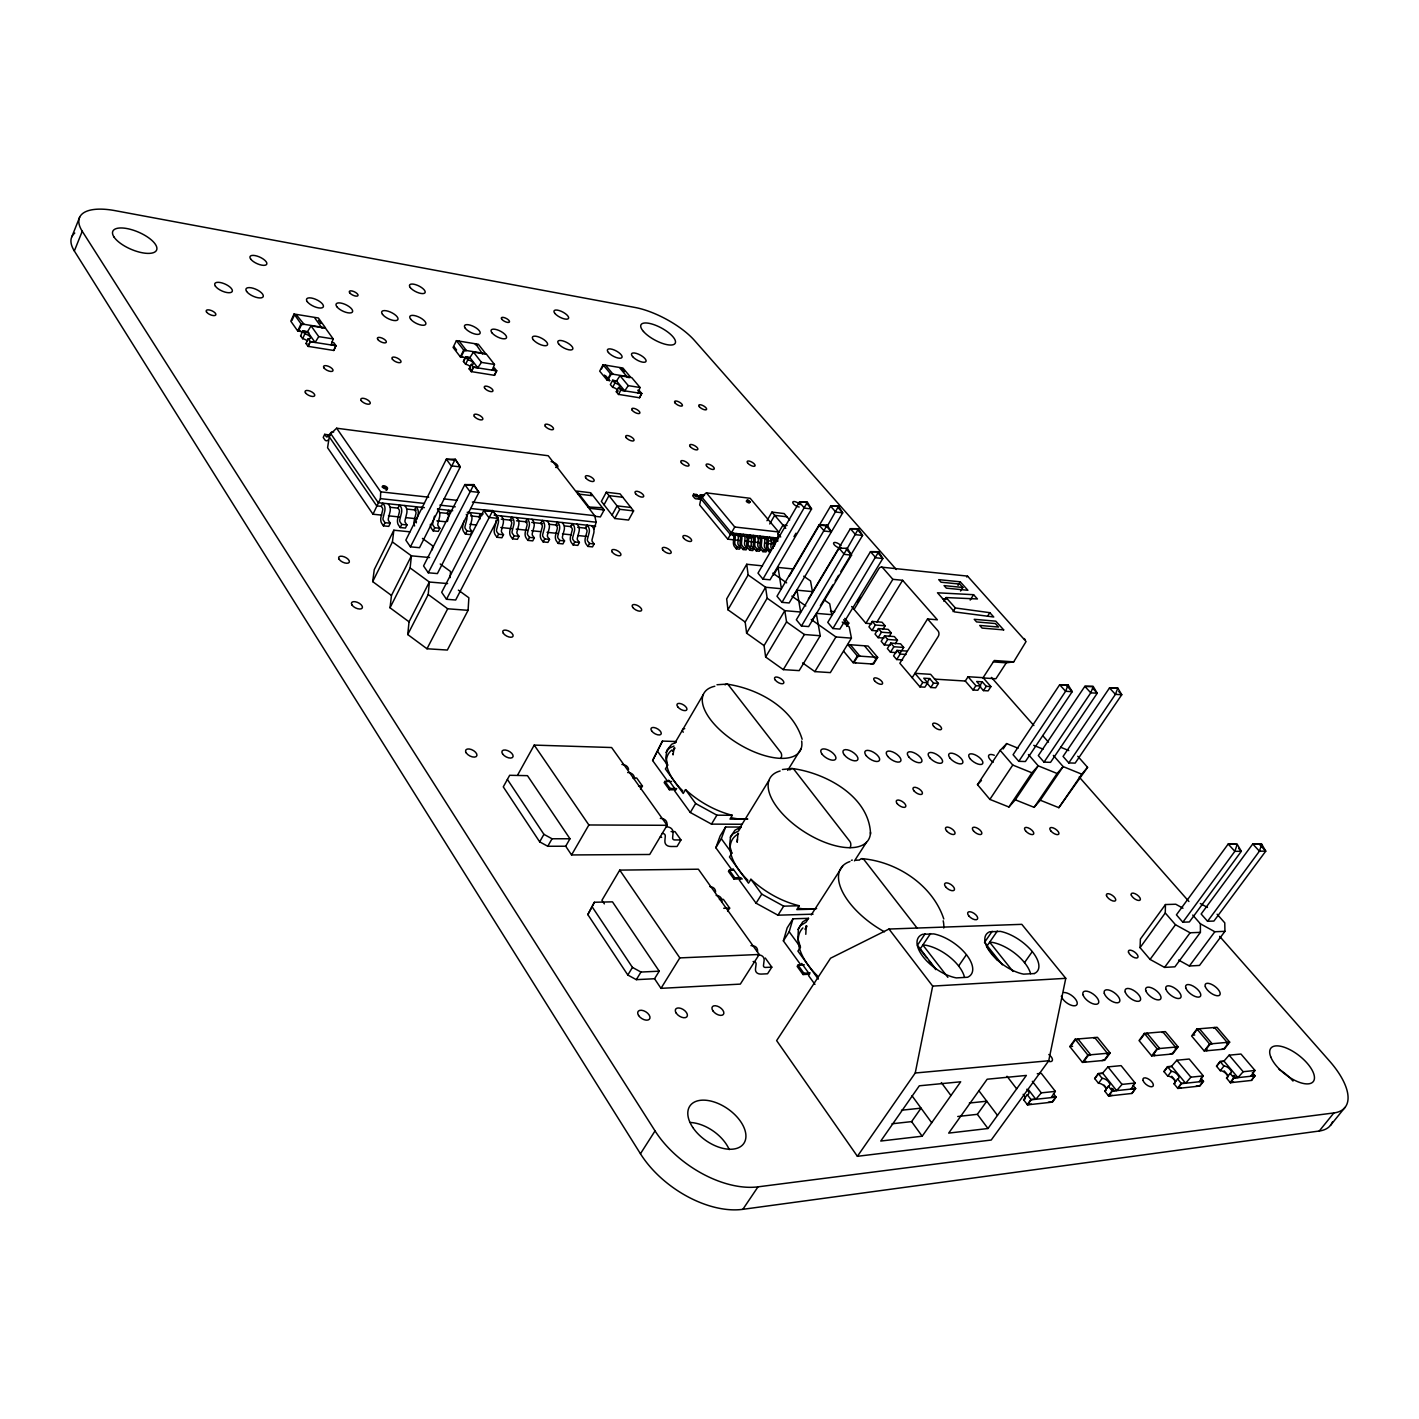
<?xml version="1.0" encoding="UTF-8"?>
<svg xmlns="http://www.w3.org/2000/svg" width="1419" height="1419" viewBox="0 0 1419 1419"><rect width="100%" height="100%" fill="white"/><g stroke="black" fill="none" stroke-linecap="round" stroke-linejoin="round"><path stroke-width="1.5" d="M805.797 934.305L806.223 925.631M870.539 834.106C869.439 796.538 825.929 773.053 792.707 768.584M634.453 779.137L634.47 778.322A15.662 9.099 -35.5 0 0 629.593 772.787M1192.74 915.078L1200.385 923.787L1200.403 932.354L1174.914 966.818L1164.556 967.403L1150.064 959.421L1140.06 947.644L1165.265 912.985L1165.46 904.542L1175.783 904.24L1182.985 908.213M372.984 514.228L380.434 498.637L380.7 491.843L336.64 428.219L330.769 433.7L329.279 436.839L327.576 447.73L372.984 514.228L381.8 515.132M1140.06 947.644L1140.397 939.041L1165.46 904.542M721.828 901.633L721.863 900.817A16.389 8.727 -35.8 0 0 716.134 895.424M447.606 583.564L429.354 582.021L409.044 621.824L407.732 634.541L426.995 648.767L447.34 650.044L468.075 610.33L468.873 597.771L458.372 590.127M757.533 951.706L757.586 950.89A16.691 8.549 -36 0 0 751.928 945.657L750.97 945.639M450.107 577.639L450.586 571.538L440.227 563.999M770.801 539.078L777.151 539.77L778.659 531.965L750.172 498.3L706.431 492.872L701.358 496.544L699.656 504.969L727.805 539.185L740.966 540.621M407.732 634.541L428.219 594.508L429.354 582.021L410.126 567.955L411.421 555.84L392.424 541.969L393.843 530.209L409.914 531.823M432.316 549.809L432.689 545.854L422.454 538.422M738.022 833.095L737.188 842.23L737.419 839.143M774.437 546.12L774.845 542.005A4.629 3.157 -83.7 0 0 773.994 538.67L773.107 537.588L772.858 540.054A2.572 1.738 -83.7 0 1 773.426 542.253L773.036 546.013A5.978 4.08 -83.8 0 0 773.124 548.426M806.223 926.305L805.176 929.445L807.074 926.164M409.044 621.824L390.03 607.793L391.467 595.448L411.421 555.84L429.585 557.525M391.467 595.448L372.683 581.613L374.261 569.622L393.843 530.209M594.064 529.074L596.175 522.21L594.685 515.682L548.231 455.747L336.64 428.219M674.114 747.778L673.049 754.89L673.085 753.684M857.395 1156.308L915.237 1073.012L932.673 986.099L888.986 929.037L830.576 958.197L776.636 1040.606L857.395 1156.308L991.207 1140.042L1048.73 1060.756L1065.775 978.33L1021.804 924.337L888.986 929.037M416.406 521.305L416.335 521.607A2.075 1.188 -84.3 0 0 416.335 522.848M434.516 516.09L432.724 523.292A2.058 1.188 -84.3 0 0 432.955 525.207L434.728 527.744L439.855 528.258L438.276 531.362L433.15 530.848L431.465 528.453A5.978 3.459 -84.3 0 1 430.383 524.321M416.938 519.159L418.126 514.37A6.031 3.441 -84.2 0 0 417.47 508.729L416.104 506.76L414.543 509.9L415.643 511.479A2.093 1.188 -84.2 0 1 415.909 513.767L414.295 520.223A6.013 3.441 -84.3 0 0 414.614 525.97M447.411 521.465L448.493 517.208A2.075 1.206 -84.2 0 0 448.227 514.937L447.109 513.376L448.67 510.272L450.054 512.224A5.96 3.477 -84.2 0 1 450.462 513.146M463.995 521.021L462.913 525.243A5.924 3.477 -84.3 0 0 463.711 531.717L465.414 534.094L470.434 534.608L472.013 531.522L470.221 529.021A2.04 1.206 -84.3 0 1 469.991 527.123L471.782 520.028A5.924 3.477 -84.1 0 0 471.09 514.476L469.724 512.543M814.949 984.396L808.564 975.598L809.504 974.179L801.735 963.466L800.795 964.885L783.377 940.868L789.195 931.751L792.973 918.803L808.528 918.324L806.045 922.19L800.103 925.862L797.992 929.498M783.377 940.868L787.19 927.849L792.973 918.803M311.063 325.873L318.725 336.622L315.124 342.458L307.48 331.709L311.063 325.873L325.501 328.215L333.181 338.91L331.159 344.835L335.877 345.562L333.784 350.475L308.012 346.342L310.211 341.553L315 342.298M470.682 367.078A4.133 1.632 26.7 0 0 465.592 364.275L463.392 361.402L465.609 356.896L469.902 357.588L473.449 352.089L486.451 354.182L494.486 364.452L492.304 370.022L496.561 370.696L494.451 375.325L496.685 370.856L494.451 367.982A4.097 1.596 26.9 0 1 493.546 367.769M813.034 914.173L777.949 915.184L756.061 903.193L739.388 880.188L740.257 878.769L733.002 868.765L732.115 870.184L715.832 847.728L721.331 838.718L725.588 827.011L741.002 827.064L738.66 830.895L732.63 834.053L730.395 837.316M715.832 847.728L720.125 835.968L725.588 827.011M624.626 390.722L620.742 390.119L618.595 394.535L616.307 391.768A3.902 1.472 28.1 0 0 617.478 390.012A3.902 1.472 28.1 0 0 612.653 387.334L610.365 384.584L612.618 380.327L616.52 380.948L620.014 375.733L631.774 377.631L640.058 387.511L637.911 392.921L641.636 393.382L639.49 397.763L641.76 393.524L639.455 390.775A3.885 1.454 28.4 0 1 637.734 390.243M71.801 236.867L79.624 217.284M1332.441 1121.968A67.19 29.48 38.4 0 1 1319.262 1131.014L742.846 1209.325A81.663 48.689 35.2 0 1 640.448 1153.753L74.338 250.968L82.249 231.262A59.527 23.343 23.2 0 1 115.01 210.633L635.18 307.497A48.601 17.152 28.4 0 1 694.476 340.454L896.347 569.516M587.821 914.599L594.384 902.253L612.476 901.845L659.214 971.181L654.549 978.738L636.315 979.66L627.819 975.03L587.821 914.599L594.384 902.253M741.942 824.262L711.487 824.12L690.29 812.484L674.664 790.951L675.497 789.549L668.704 780.184L667.87 781.585L652.616 760.531L662.46 741.073L675.568 741.516M652.616 760.531L662.46 741.073M294.035 314.007L301.005 323.816L325.412 327.754L318.388 317.998L294.035 314.007L290.789 321.173L297.724 330.999L308.934 332.791M291.924 320.499L294.442 314.929M296.748 315.302L304.074 324.312L301.413 324.738L298.859 330.325L300.793 331.496M297.724 330.999L301.005 323.816M300.633 335.877L302.708 330.946L307.48 331.709M307.444 341.039A4.399 1.791 25 0 0 302.637 338.698L304.819 333.926L302.708 330.946M315 318.299L322.007 328.073M308.207 338.715L310.335 341.713L308.136 346.502L306.007 343.487L308.207 338.715A4.399 1.774 25 0 0 310.193 336.906A4.399 1.774 25 0 0 304.819 333.926M331.798 342.139A4.363 1.756 25.3 0 0 333.855 342.742L336.001 345.722L333.784 350.475M329.882 435.012L324.685 434.338L323.213 437.46L324.756 439.713A5.871 3.193 -83.3 0 0 328.445 439.748M456.404 340.666L463.711 350.103L485.688 353.65L478.345 344.267L456.404 340.666L453.087 347.442L460.359 356.878L469.317 358.298M381.268 506.352L382.828 503.177L384.177 505.164A6.084 3.423 -84.2 0 1 384.815 510.858L383.041 518.166A2.093 1.188 -84.3 0 0 383.254 520.117L385.01 522.689L390.296 523.221L388.735 526.378L383.432 525.846L381.782 523.434A6.084 3.423 -84.3 0 1 381.019 516.782L382.633 510.255A2.111 1.188 -84.2 0 0 382.367 507.949L381.268 506.352L376.691 505.856L329.279 436.839M460.359 356.878L463.711 350.103M463.126 357.322L461.423 356.24L464.031 350.954L466.461 350.546L459.171 341.128M463.499 361.561L465.716 357.056L470.026 357.748M383.432 525.846L385.01 522.689M465.592 364.275L467.809 359.77L465.609 356.896M397.994 508.126L399.555 504.969L400.903 506.955A6.066 3.441 -84.2 0 1 401.559 512.614L399.768 519.886A2.093 1.188 -84.3 0 0 399.998 521.837L401.754 524.391L406.987 524.924L405.426 528.063L400.193 527.531L398.526 525.119A6.048 3.441 -84.3 0 1 397.746 518.503L399.36 512.028A2.093 1.188 -84.2 0 0 399.094 509.723L397.994 508.126L390.367 507.328M471.356 364.364L473.591 367.237L471.356 371.743L469.121 368.869L471.356 364.364A4.133 1.614 26.7 0 0 472.917 362.59A4.133 1.614 26.7 0 0 467.809 359.77M482.584 353.952L475.631 343.824M372.683 581.613L392.424 541.969M400.193 527.531L401.754 524.391M410.428 546.829L455.233 459.206L460.27 466.922L419.527 547.699L410.428 546.829L405.834 540.16L446.329 459.224L455.233 459.206L460.27 466.922L451.136 465.787L446.329 459.224L455.464 460.359M390.03 607.793L410.126 567.955M433.15 530.848L434.728 527.744M428.272 572.779L473.84 484.606L478.912 492.375L437.407 573.578L428.272 572.779L423.554 565.95L464.829 484.606L473.84 484.606L473.999 485.67L464.829 484.606L469.724 491.329L478.912 492.375L475.223 487.356M465.414 534.094L466.993 531.008L465.201 528.507A2.04 1.206 -84.3 0 1 464.971 526.609L466.762 519.496A5.924 3.477 -84.2 0 0 466.301 514.387M446.488 599.279L492.854 510.556L497.963 518.396L455.676 600.006L446.488 599.279L441.681 592.308L483.737 510.538L492.854 510.556L497.963 518.396L488.739 517.403L483.737 510.538L492.943 511.549M426.995 648.767L447.695 608.786L468.075 610.33M501.173 515.931L502.557 517.864A5.853 3.512 -84.1 0 1 503.248 523.345L501.457 530.369A2.022 1.206 -84.3 0 0 501.687 532.249L503.497 534.732L501.9 537.766L496.987 537.269L498.583 534.218L496.792 531.735A2.022 1.206 -84.3 0 1 496.544 529.855L498.335 522.813A5.871 3.494 -84.1 0 0 497.643 517.332L496.26 515.399M603.04 364.754L610.56 373.818L630.462 377.028L622.906 368.018L603.04 364.754L599.687 371.157L607.19 380.239L609.691 380.629L604.423 375.077M512.543 538.83L514.121 535.814L512.33 533.331A2.004 1.206 -84.3 0 1 512.082 531.469L513.873 524.462A5.836 3.512 -84.1 0 0 513.181 518.999L511.78 517.084L510.201 520.117L511.337 521.66A2.022 1.224 -84.1 0 1 511.62 523.877L510.006 530.121A5.836 3.512 -84.3 0 0 510.822 536.506L512.543 538.83L517.403 539.326L518.999 536.293L517.19 533.828A2.004 1.206 -84.3 0 1 516.942 531.965L518.733 524.977A5.836 3.512 -84.1 0 0 518.041 519.514L516.64 517.598M601.55 368.887L603.288 365.57M607.19 380.239L610.56 373.818M608.183 379.618L610.809 374.634L613.061 374.226L605.541 365.162M527.921 540.391L529.518 537.375L527.708 534.91A2.004 1.206 -84.2 0 1 527.46 533.047L529.252 526.077A5.8 3.512 -84.1 0 0 528.56 520.649L527.159 518.733L525.58 521.766L526.715 523.292A2.022 1.224 -84.1 0 1 526.999 525.509L525.385 531.717A5.8 3.512 -84.2 0 0 526.201 538.049L527.921 540.391L532.746 540.87L534.324 537.854L532.515 535.406A2.004 1.206 -84.2 0 1 532.267 533.544L534.058 526.591A5.8 3.53 -84.1 0 0 533.367 521.163L531.965 519.265M620.068 368.319L627.624 377.33L629.468 377.631M612.653 387.334L614.906 383.077L612.618 380.327M616.307 391.768L618.56 387.493A3.92 1.472 28.2 0 0 619.731 385.755A3.92 1.472 28.2 0 0 614.906 383.077M543.158 541.916L544.736 538.918L543.051 536.666A1.987 1.224 -84.2 0 1 542.679 534.626L544.47 527.691A5.782 3.53 -84.1 0 0 543.761 522.281L542.36 520.383L540.781 523.38L541.916 524.906A2.004 1.224 -84.1 0 1 542.218 527.105L540.586 533.278A5.765 3.53 -84.2 0 0 541.419 539.592L543.158 541.916L547.911 542.395L549.508 539.397L547.699 536.95A1.987 1.224 -84.2 0 1 547.45 535.105L549.242 528.187A5.765 3.53 -84.1 0 0 548.532 522.795L547.131 520.897M577.941 494.007L591.971 495.657L590.712 494.06M558.217 543.424L559.813 540.444L558.128 538.209A1.987 1.224 -84.2 0 1 557.756 536.169L559.529 529.269A5.747 3.53 -84.1 0 0 558.82 523.895L557.419 521.997L555.84 524.995L556.975 526.502A1.987 1.224 -84.1 0 1 557.277 528.702L555.645 534.839A5.747 3.53 -84.2 0 0 556.496 541.118L558.217 543.424L562.935 543.903L564.531 540.923L562.704 538.493A1.969 1.224 -84.2 0 1 562.456 536.648L564.248 529.766A5.747 3.547 -84.1 0 0 563.538 524.391L562.137 522.511M572.549 523.646L570.97 526.609L564.425 525.917M587.98 506.955L602.454 507.789L603.306 510.184M573.134 544.931L574.73 541.969L572.904 539.539A1.969 1.224 -84.2 0 1 572.655 537.712L574.447 530.848A5.711 3.547 -84.1 0 0 573.737 525.491L572.318 523.611L570.74 526.573L571.875 528.099A1.987 1.224 -84.1 0 1 572.176 530.28L570.562 536.382A5.711 3.547 -84.2 0 0 571.396 542.626L573.134 544.931L577.799 545.393L579.395 542.448L577.568 540.018A1.969 1.224 -84.2 0 1 577.32 538.191L579.112 531.345A5.711 3.547 -84.1 0 0 578.402 525.988L576.983 524.108M587.306 525.225L585.71 528.187L577.639 527.318M606.303 492.216L601.372 501.386L614.764 518.503L628.564 520.046L633.583 510.893L620.085 493.865L606.303 492.216L619.766 509.315L633.583 510.893M604.033 504.792L608.982 495.621L622.764 497.253M604.157 509.953L590.091 508.357L576.699 491.08L590.712 492.748L604.157 509.953L600.379 516.924L594.366 516.25M587.909 546.421L589.506 543.477L587.661 541.047A1.951 1.224 -84.2 0 1 587.413 539.22L589.204 532.409A5.694 3.547 -84.1 0 0 588.477 527.07L587.076 525.207L585.479 528.152L586.632 529.659A1.969 1.224 -84.1 0 1 586.934 531.823L585.32 537.907A5.676 3.547 -84.2 0 0 586.171 544.133L587.909 546.421L592.521 546.883L594.118 543.938L592.291 541.526A1.951 1.224 -84.2 0 1 592.042 539.699L593.816 532.888A5.676 3.547 -84.1 0 0 593.107 527.566L591.688 525.704M612.068 515.062L617.07 505.873L630.87 507.47M614.764 518.503L619.766 509.315M517.793 774.756L534.218 745.099L611.624 747.529L667.09 825.308L649.707 854.486L571.555 854.947L565.702 846.221L547.769 846.274L539.663 841.839L503.284 786.871L509.669 775.288L527.46 775.661L569.977 838.771L565.702 846.221M778.659 531.965L734.758 526.999L727.805 539.185M698.68 496.916L696.694 494.539L693.625 494.167L692.703 495.799L694.707 498.229A5.942 3.902 -83 0 0 697.829 498.548L700.259 497.289A2.572 1.685 -83.1 0 1 701.696 497.519M695.771 496.171L696.694 494.539M699.354 496.615L700.276 494.983L703.327 495.355M539.663 841.839L543.92 834.337L507.381 779.421M547.769 846.274L552.044 838.771L569.977 838.771M736.355 548.834L737.312 547.184L740.399 547.503L739.441 549.171L736.355 548.834L734.262 546.297A6.066 4.062 -83.8 0 1 733.428 541.756L733.818 537.943A2.607 1.738 -83.8 0 0 733.268 535.708L733.517 533.207L734.403 534.289A4.7 3.14 -83.8 0 1 735.237 537.695L734.794 542.164A3.955 2.661 -83.8 0 0 735.255 544.665L737.312 547.184M743.042 549.543L743.999 547.894L747.068 548.213L746.11 549.862L743.042 549.543L740.949 547.007A6.048 4.062 -83.8 0 1 740.097 542.484L740.505 538.67A2.59 1.738 -83.7 0 0 739.938 536.435L740.204 533.952L741.073 535.034A4.683 3.14 -83.7 0 1 741.924 538.422L741.481 542.874A3.955 2.661 -83.8 0 0 741.942 545.375L743.999 547.894M571.555 854.947L588.867 824.971L667.09 825.308M755.547 537.393L756.504 535.761L757.391 536.825A4.665 3.14 -83.7 0 1 758.225 540.196L757.799 544.63A3.938 2.661 -83.8 0 0 758.26 547.113L760.318 549.614L759.36 551.264L756.309 550.944L754.216 548.408A6.013 4.08 -83.8 0 1 753.365 543.903L753.755 540.107A2.59 1.738 -83.7 0 0 753.205 537.907L753.454 535.424L754.34 536.488A4.665 3.14 -83.7 0 1 755.192 539.859L754.748 544.311A3.938 2.661 -83.8 0 0 755.21 546.794L757.267 549.295L760.318 549.614M749.693 550.235L750.651 548.585L753.702 548.922L752.744 550.572L749.693 550.235L747.6 547.716A6.031 4.062 -83.8 0 1 746.749 543.193L747.139 539.397A2.59 1.738 -83.7 0 0 746.589 537.18L746.837 534.679L747.724 535.761A4.683 3.14 -83.7 0 1 748.576 539.149L748.132 543.601A3.938 2.661 -83.8 0 0 748.593 546.084L750.651 548.585M766.969 520.72L771.954 512.099L784.175 513.572L789.691 520.028M769.719 523.948L774.685 515.345L786.942 516.8M762.482 565.862L746.731 564.265L726.67 598.924L727.929 609.762L745.188 622.054L746.607 633.176L764.061 645.61L765.639 657.015L783.288 669.626L799.163 670.619L820.253 635.747L816.28 613.345L831.747 614.658L829.707 603.767L824.528 600.113M756.309 550.944L757.267 549.295M768.655 538.848L769.612 537.198L770.499 538.28A4.629 3.157 -83.7 0 1 771.333 541.632L770.907 546.049A3.902 2.661 -83.8 0 0 771.368 548.514L771.422 548.621M727.929 609.762L748.15 574.943L746.731 564.265M762.908 551.636L763.848 549.987L766.881 550.306L765.923 551.956L762.908 551.636L760.797 549.118A5.995 4.08 -83.8 0 1 759.963 544.612L760.353 540.834A2.572 1.738 -83.7 0 0 759.786 538.617L760.034 536.151L760.921 537.216A4.647 3.157 -83.7 0 1 761.772 540.586L761.329 545.02A3.92 2.661 -83.8 0 0 761.808 547.486L763.848 549.987M778.588 532.622L782.969 525.083L787.066 525.544M775.164 539.557L776.104 537.925L776.991 538.989A4.629 3.157 -83.7 0 1 777.807 541.224M762.925 579.129L807.393 502.22L799.305 502.202L757.994 573.134L762.925 579.129L770.056 579.803L811.562 508.978L807.393 502.22L799.305 502.202L804.431 508.108L811.562 508.978L806.435 503.089M640.554 789.283L642.435 786.055L636.705 778.02L632.821 777.949M793.984 536.613L795.988 533.189M745.188 622.054L765.586 587.253L781.39 588.725L778.073 567.44L793.469 568.984M675.036 742.758L703.31 694.512M773.621 575.032L778.073 567.44M676.224 742.261L671.648 744.301L666.983 750.083L665.777 757.87L667.657 765.143L665.405 768.974L683.231 793.469L685.519 789.638C698.804 801.682 714.874 810.834 732.293 815.304L729.969 819.118L747.441 819.242M746.607 633.176L767.165 598.197L765.586 587.253L748.15 574.943M671.559 781.479L664.943 781.355L664.198 782.614L669.36 789.744L675.958 789.851M789.266 576.203L830.594 506.14L838.594 506.157L842.691 512.844L789.159 602.969L782.011 602.348L776.991 596.246L819.011 524.995L827.171 525.03L831.357 531.841L824.226 531.008L819.011 524.995L826.142 525.828L831.357 531.841M654.549 978.738L660.988 988.351L740.328 984.112L759.2 954.473L698.379 869.208L619.748 870.113L601.94 900.267L604.37 903.885M669.36 789.744L670.105 788.467L676.721 788.592M782.011 602.348L827.171 525.03L826.142 525.828M826.745 527.159L838.594 506.157L830.594 506.14L835.72 511.993L842.691 512.844L837.547 507.009M764.061 645.61L784.796 610.667L800.635 612.015L796.999 590.18L812.431 591.617L810.551 580.992L803.722 576.185M792.707 597.417L796.999 590.18M765.639 657.015L786.552 621.894L784.796 610.667L767.165 598.197M808.333 599.066L850.353 528.702L858.442 528.737L862.557 535.46L840.882 571.538M839.09 548.231L796.343 619.801L801.469 626.01L808.635 626.577L851.56 555.131L847.338 548.266L839.09 548.231L844.394 554.368L851.56 555.131L846.238 549.011L847.338 548.266L801.469 626.01M846.7 549.49L858.442 528.737L850.353 528.702L855.586 534.661L862.557 535.46L858.637 531.008M690.29 812.484L695.647 803.526L685.519 789.638M820.359 605.718L832.9 584.841M835.188 581.045L838.611 575.334M811.916 620.617L815.198 615.154M671.081 831.605L675.001 831.623L680.96 839.959L677.04 846.487L671.01 846.504A14.19 7.911 -35.9 0 1 664.89 840.722L665.28 836.305A7.077 3.955 -35.7 0 0 662.212 833.396M783.288 669.626L804.378 634.524L820.253 635.747M711.487 824.12L716.897 815.18L732.293 815.304M832.9 628.528L878.68 551.743L870.486 551.689L827.756 622.373L832.9 628.528L839.888 629.078L882.813 558.518L878.68 551.743L870.486 551.689L875.825 557.773L882.813 558.518L878.804 553.978M627.819 975.03L632.448 967.403L592.291 907.025M802.604 662.904L814.843 671.613L835.933 636.954L851.435 638.142L849.218 626.967L842.23 622.054M857.502 601.745L860.127 597.434M854.078 609.39L878.875 568.647A3.938 2.803 -84 0 1 882.866 567.937L892.853 579.324L902.626 580.3L937.374 619.801L927.565 618.95L899.841 663.223L919.955 686.885L924.886 687.168L927.671 682.77L923.769 678.193L929.64 678.566L933.56 683.124L938.438 683.426L935.653 687.807L930.758 687.505L926.855 682.947L929.64 678.566M846.753 626.435L848.793 623.118L845.813 623.65L847.711 623.792M636.315 979.66L640.962 972.05L659.214 971.181M851.435 638.142L830.346 672.606L814.843 671.613M1037.271 1073.74L1041.298 1073.349L1055.364 1091.388L1051.355 1097.33M738.98 829.317L768.938 780.45M851.631 606.516L865.892 623.296L892.853 579.324M882.902 629.415L885.137 625.797L882.068 622.231L872.277 621.416L868.942 626.861L871.993 630.462L877.864 630.923M741.002 827.064L734.971 830.221L730.519 836.713L729.632 845.263L731.849 853.138L729.472 857.005L748.505 883.168L750.917 879.283C764.593 891.771 781.159 901.367 799.216 905.748L796.768 909.614L814.382 909.136M876.8 622.267L902.626 580.3M871.993 630.462L875.346 624.999L885.137 625.797M853.191 662.726L857.342 655.968L877.687 657.387L873.536 664.074L853.191 662.726L843.684 651.303M787.705 770.375L801.238 748.416M865.147 646.621L874.707 657.955L876.587 658.079L873.359 663.294L871 663.915M855.746 662.904L854.291 662.017L857.519 656.766L859.896 656.146L850.371 644.758M733.428 870.095L729.26 870.149L728.461 871.443L733.96 879.053L742.297 878.929M889.039 636.599L891.292 632.98L888.205 629.38L878.414 628.599L875.044 634.062L878.113 637.663L883.984 638.107M660.988 988.351L679.825 957.896L759.2 954.473M878.113 637.663L881.483 632.2L891.292 632.98M733.96 879.053L734.758 877.758L741.02 877.669M895.212 643.818L897.464 640.2L894.378 636.581L884.569 635.818L881.199 641.282L884.285 644.918L890.156 645.343M884.285 644.918L887.673 639.437L897.464 640.2M900.285 652.9L903.69 647.454L900.586 643.818L890.777 643.073L887.372 648.554L890.476 652.208L896.365 652.616M727.61 911.406L729.65 908.125L723.388 899.362L719.433 899.451M890.476 652.208L893.881 646.727L903.69 647.454M906.812 651.09L897.003 650.381L893.58 655.862L896.702 659.533L902.59 659.941M896.702 659.533L900.143 654.053L906.031 654.478M943.795 601.195L946.083 597.559L977.443 598.96L973.594 594.703L937.48 592.787L954.49 611.908L993.743 616.999L989.841 612.689L955.377 607.971L946.083 597.559M756.061 903.193L761.755 894.13L750.917 879.283M958.02 585.408L960.273 581.825L967.9 590.286L946.367 588.158L944.061 585.604L962.827 587.466L960.557 591.049M953.071 611.624L955.377 607.971M912.169 677.732L938.207 636.492A4.026 2.962 -85.5 0 0 937.977 630.816L927.565 618.95M970.188 600.095L973.594 594.703M919.955 686.885L922.74 682.468L927.671 682.77M777.949 915.184L783.696 906.156L799.216 905.748M1131.972 1093.446L1108.629 1096L1104.727 1091.105A5.428 2.625 37.7 0 0 1104.975 1086.848A5.428 2.625 37.7 0 0 1098.501 1083.3L1094.634 1078.44L1098.271 1073.544L1102.616 1073.101L1107.937 1066.893L1121.099 1065.634L1135.165 1083.034L1131.138 1088.799L1135.431 1088.338L1131.972 1093.446L1135.626 1088.586L1132.947 1085.269M930.758 687.505L933.56 683.124M640.448 1153.753L655.046 1130.908L82.249 231.262M987.535 616.289L989.841 612.689M765.284 958.02L771.812 967.155L767.573 973.771L761.453 974.073A14.864 7.538 -36.2 0 1 755.511 968.663L756.079 964.281A7.414 3.778 -36 0 0 753.117 961.568M811.207 914.971L842.886 865.714M934.465 679.116L965.292 681.031L968.06 676.721L983.101 677.679L990.923 686.601L988.138 690.876L983.456 690.61L979.553 686.14L982.32 681.847L986.24 686.317L990.923 686.601M854.486 860.872L866.477 842.283M494.451 375.325L471.232 371.601L473.467 367.078L477.777 367.752L481.467 362.395L494.486 364.452M808.528 918.324L802.586 921.995L798.383 929.232L797.868 938.615L800.458 947.183L797.921 951.102L818.302 979.092M973.097 690.006L975.882 685.696L980.6 685.98L977.815 690.273L973.097 690.006L965.292 681.031M983.101 677.679L994.24 660.491L1013.698 661.875L1026.079 641.53L967.51 576.096L881.571 567.157M804.307 964.796L798.01 965.097L797.159 966.392L803.048 974.551L809.362 974.214M983.456 690.61L986.24 686.317M803.048 974.551L803.899 973.239L810.196 972.92M1013.698 661.875L1006.284 662.833L995.907 678.761L982.941 677.945M1200.829 1078.103L1203.507 1081.313L1199.871 1086.049L1177.859 1088.444L1173.956 1083.708A5.304 2.466 38 0 0 1174.027 1079.593A5.304 2.466 38 0 0 1167.748 1076.152L1163.882 1071.451L1167.482 1066.68L1171.597 1066.272L1176.83 1060.241L1189.228 1059.035L1203.294 1075.886L1199.25 1081.509L1203.294 1081.065L1199.658 1085.801L1196.146 1086.174M1028.42 754.536L1038.229 765.834L1015.33 799.819L1008.909 807.003L989.859 799.394L977.478 784.636L1000.164 750.367L1006.71 743.591L1018.044 748.221M1003.144 748.984L1006.71 743.591M989.859 799.394L1012.776 765.054L1000.164 750.367M1018.771 761.329L1065.598 691.284L1068.135 684.88L1059.674 684.738L1013.077 754.713L1018.771 761.329L1025.405 761.524L1072.214 691.674L1068.135 684.88L1059.674 684.738L1065.598 691.284L1072.214 691.674L1066.29 685.164M1251.434 1080.427L1230.397 1082.715L1226.513 1078.103A5.197 2.341 38.1 0 0 1226.442 1074.094A5.197 2.341 38.1 0 0 1220.305 1070.724L1216.438 1066.13L1220.021 1061.465L1223.958 1061.075L1229.138 1055.168L1240.986 1054.033L1255.017 1070.476L1250.955 1075.974L1254.822 1075.549L1251.434 1080.427L1255.035 1075.797L1252.374 1072.658M1008.909 807.003L1031.915 772.805L1038.229 765.834L1057.12 773.497L1063.15 766.597L1081.792 774.189L1087.575 767.342L1077.766 756.256M925.117 933.826L917.437 945.231L935.866 969.106M640.058 387.511L628.28 385.631L624.75 390.864L616.52 380.948M1044.029 762.127L1090.768 692.827L1093.233 686.494L1084.843 686.353L1038.318 755.582L1044.029 762.127L1050.539 762.34L1097.242 693.217L1093.233 686.494L1084.843 686.353L1090.768 692.827L1097.242 693.217L1092.807 688.375M742.846 1209.325L757.994 1186.852L1333.878 1112.939A67.491 29.107 38.2 0 0 1329.372 1060.862L1219.648 936.363M930.527 933.613L920.026 949.187L926.589 957.701M1015.33 799.819L1034.132 807.34L1057.12 773.497M1034.132 807.34L1040.304 800.227L1063.15 766.597L1053.341 755.405M1068.773 762.925L1115.423 694.352L1117.817 688.091L1109.498 687.949L1063.062 756.451L1068.773 762.925L1075.141 763.12L1121.755 694.742L1117.817 688.091L1109.498 687.949L1115.423 694.352L1121.755 694.742L1118.811 691.532M1040.304 800.227L1058.858 807.677L1081.792 774.189M1087.575 767.342L1058.858 807.677M958.623 966.002L966.41 954.685A32.211 15.68 35.1 0 0 933.72 933.897L922.51 934.323A32.211 15.68 35.1 0 0 923.166 956.832A32.211 15.68 35.1 0 0 956.335 977.904L967.563 977.265A32.211 15.68 35.1 0 0 966.516 954.81M992.183 931.29L984.52 942.393L1002.382 964.831M997.309 931.095L986.613 946.597L997.575 960.379M892.001 1123.777L911.601 1121.613L921.037 1108.15L901.455 1110.226M1024.518 962.632L1032.269 951.599M922.173 1136.211L960.681 1081.792L919.317 1085.801L880.773 1141.036L922.173 1136.211L911.601 1121.613M957.736 1116.505L977.354 1114.323L986.773 1101.197L969.337 1103.042M987.979 1128.513L1026.363 1075.425L987.163 1079.22L948.69 1133.107L987.979 1128.513L977.354 1114.323M1053.466 1093.677L1056.144 1097.1L1052.455 1102.12L1027.498 1104.851L1023.596 1099.76L1027.267 1094.705A5.587 2.82 37.3 0 0 1026.824 1089.242M1027.498 1104.851L1031.187 1099.778L1056.144 1097.1M1069.802 1046.548L1075.176 1039.187L1097.455 1037.324L1110.155 1053.022L1104.745 1060.33L1082.466 1062.423L1069.802 1046.548L1072.622 1046.317M1071.114 1045.679L1075.283 1039.95M1077.393 1039.772L1077.979 1038.956L1090.679 1054.796L1087.983 1055.807L1083.761 1061.536L1085.872 1061.341L1085.269 1062.157M1150.064 959.421L1175.482 924.727L1165.265 912.985M1094.084 1038.371L1094.688 1037.555L1107.388 1053.27L1106.785 1054.086L1108.86 1053.891L1104.656 1059.585L1101.978 1060.596M1182.843 922.208L1234.849 851.329L1237.244 844.323L1228.18 844.039L1176.422 914.847L1182.843 922.208L1189.353 921.96L1241.323 851.294L1237.244 844.323L1228.18 844.039L1234.849 851.329L1241.323 851.294L1238.645 848.385M1048.269 1102.279L1052.259 1101.853L1055.931 1096.834L1052.88 1097.171M1082.466 1062.423L1087.876 1055.044L1110.155 1053.022M1164.556 967.403L1190.098 932.78L1200.403 932.354M1207.569 921.286L1259.416 851.187L1261.739 844.234L1252.746 843.968L1201.148 914.013L1207.569 921.286L1213.919 921.055L1265.748 851.152L1261.739 844.234L1252.746 843.968L1259.416 851.187L1265.748 851.152L1259.079 843.95M1094.847 1078.706L1098.466 1073.793L1102.829 1073.367M1098.501 1083.3L1102.137 1078.387L1098.271 1073.544M1178.621 960.078L1189.388 966.002L1214.841 931.751L1224.934 931.325L1224.774 922.864L1217.13 914.244M1144.353 1033.387L1139.031 1040.553L1151.678 1055.931L1172.697 1053.962L1178.072 1046.85L1165.371 1031.613L1144.353 1033.387L1157.053 1048.747L1178.072 1046.85M1140.273 1039.701L1144.424 1034.132M1146.41 1033.954L1147.013 1033.156L1159.713 1048.517L1157.124 1049.492L1152.938 1055.08L1154.924 1054.885L1154.321 1055.683M1104.727 1091.105L1108.381 1086.191A5.428 2.607 37.7 0 0 1108.629 1081.952A5.428 2.607 37.7 0 0 1102.137 1078.387M1224.934 931.325L1199.498 965.434L1189.388 966.002M1108.629 1096L1112.283 1091.087L1135.626 1088.586M1162.179 1032.624L1162.764 1031.844L1175.464 1047.08L1174.861 1047.878L1176.812 1047.701L1172.644 1053.235L1170.09 1054.211M1151.678 1055.931L1157.053 1048.747M966.587 576.948L967.598 576.291M1164.077 1071.7L1167.695 1066.928L1171.792 1066.52M1196.909 1028.97L1191.605 1035.994L1204.234 1051L1224.313 1049.12L1229.67 1042.149L1216.988 1027.285L1196.909 1028.97L1209.591 1043.976L1229.67 1042.149M1196.944 1029.697L1192.829 1035.16L1194.727 1034.983M1198.842 1029.538L1199.445 1028.757L1212.128 1043.745L1209.627 1044.703L1205.458 1050.166L1207.356 1049.989L1206.771 1050.769M1167.748 1076.152L1171.367 1071.38L1167.482 1066.68M1213.901 1028.278L1214.504 1027.498L1227.169 1042.38L1226.584 1043.16L1228.446 1042.983L1224.295 1048.393L1221.83 1049.351M1173.956 1083.708L1177.593 1078.937A5.304 2.448 37.9 0 0 1177.646 1074.839A5.304 2.448 37.9 0 0 1171.367 1071.38M1204.234 1051L1209.591 1043.976M1177.859 1088.444L1181.495 1083.673L1203.507 1081.313M1216.651 1066.379L1220.234 1061.714L1224.154 1061.323M1220.305 1070.724L1223.905 1066.059L1220.021 1061.465M1226.513 1078.103L1230.113 1073.42A5.197 2.341 38.1 0 0 1230.042 1069.429A5.197 2.341 38.1 0 0 1223.905 1066.059M1230.397 1082.715L1234.016 1078.05L1255.035 1075.797M672.517 751.236L675.036 748.097M665.919 752.442L669.431 748.079L674.007 746.039M1319.262 1131.014L1333.878 1112.939M1330.49 1125.356L1345.017 1107.388M1055.364 1091.388L1041.298 1092.861L1035.852 1099.282L1028.225 1089.402M1135.165 1083.034L1122.021 1084.4L1116.647 1090.626L1102.616 1073.101M1203.294 1075.886L1190.896 1077.181L1185.61 1083.229L1171.597 1066.272M1255.017 1070.476L1243.168 1071.717L1237.953 1077.624L1223.958 1061.075M977.478 784.636L981.469 780.45M774.419 541.863L771.705 543.938L765.107 543.229M703.026 495.71L703.239 495.621A4.612 3.051 -83.1 0 1 704.498 495.497M851.382 860.304L852.322 860.091M1031.347 1104.124L1027.285 1104.567L1030.974 1099.512L1035.639 1099.015M1112.212 1095.326L1108.416 1095.734L1112.088 1090.839L1116.451 1090.36M1181.211 1087.805L1177.646 1088.196L1181.282 1083.424L1185.397 1082.981M1233.608 1082.112L1230.184 1082.466L1233.803 1077.801L1237.74 1077.376M782.419 769.506L791.926 768.513M915.237 1073.012L1048.73 1060.756M717.003 684.738L726.493 684.135M932.673 986.099L1065.775 978.33M771.812 967.155L765.338 967.439A5.587 2.838 -36.2 0 1 763.457 965.718L764.149 960.078A16.744 8.514 -36 0 0 758.491 954.863L757.533 954.863M723.725 908.284L729.65 908.125M680.96 839.959L674.557 839.942A5.339 2.962 -35.9 0 1 672.624 838.097L673.067 832.421A15.981 8.94 -35.7 0 0 667.249 826.851L666.309 826.798M638.532 785.984L642.435 786.055M942.553 598.694L946.81 598.907M660.332 818.408L661.254 818.444A15.946 8.957 -35.6 0 1 667.09 824.031M982.32 681.847L976.68 681.492L980.6 685.98M993.318 661.91L1006.284 662.833M627.659 772.557L628.582 772.61M621.912 764.486L622.835 764.557A15.627 9.117 -35.5 0 1 628.617 769.364M865.892 623.296L871.763 623.775M830.452 611.323L834.798 611.678M466.993 531.008L472.013 531.522M498.583 534.218L503.497 534.732M514.121 535.814L518.999 536.293M529.518 537.375L534.324 537.854M544.736 538.918L549.508 539.397M559.813 540.444L564.531 540.923M574.73 541.969L579.395 542.448M589.506 543.477L594.118 543.938M960.273 581.825L938.739 579.644L941.028 582.198L959.776 584.078L962.827 587.466M388.416 515.824L399.431 516.977M406.047 517.651L414.845 518.574M436.875 520.862L445.69 521.784M469.92 524.303L476.536 524.995M500.765 527.513L511.78 528.648M516.197 529.11L527.212 530.263M531.611 530.706L540.426 531.628M547.042 532.32L558.057 533.455M562.456 533.916L571.272 534.839M577.87 535.531L586.686 536.435M767.36 549.809L769.453 552.328L770.411 550.678L768.353 548.195A3.92 2.661 -83.8 0 1 767.892 545.712L768.335 541.295A4.647 3.157 -83.7 0 0 767.484 537.943L766.597 536.879L766.349 539.344A2.572 1.738 -83.7 0 1 766.899 541.544L766.508 545.322A5.995 4.08 -83.8 0 0 767.36 549.809L770.375 550.129M407.572 509.155L416.299 510.095M440.262 512.649L448.972 513.572M470.753 515.913L479.462 516.835M501.262 519.159L512.153 520.33M516.498 520.791L527.389 521.961M531.753 522.423L542.643 523.576M549.188 524.285L557.898 525.207M380.434 498.637L424.458 503.443M439.872 505.129L455.268 506.814M470.682 508.499L596.175 522.21M745.365 541.082L760.726 542.75M424.405 507.647L378.252 502.681L330.769 433.7M437.478 509.066L452.714 510.716M467.206 512.277L483.223 513.997M494.114 515.168L595.661 526.13M861.847 858.655C896.702 861.457 932.638 885.048 943.777 918.962M778.109 538.138L731.459 532.976L701.358 496.544M753.826 537.216L730.501 534.644L700.436 498.193M758.065 537.677L766.562 538.617M380.7 491.843L428.733 497.2M444.023 498.903L457.113 500.357M472.403 502.06L594.685 515.682M618.471 394.376L639.49 397.763M310.335 341.713L336.001 345.722M473.591 367.237L496.685 370.856M641.76 393.524L620.866 390.26L618.56 387.493M727.22 684.171C758.136 688.729 792.653 707.655 802.143 739.264M318.725 336.622L333.181 338.91M302.815 331.106L307.604 331.869M612.742 380.469L616.626 381.09M475.259 344.569L477.298 344.906M1012.776 765.054L1031.915 772.805M1060.632 747.228L1068.809 750.58M1033.741 745.347L1043.071 749.161M543.92 834.337L552.044 838.771M632.448 967.403L640.962 972.05M695.647 803.526L716.897 815.18M761.755 894.13L783.696 906.156M1200.385 923.787L1214.841 931.751M1175.482 924.727L1190.098 932.78M1200.332 903.531L1207.463 907.451M747.086 502.149C753.028 505.395 746.217 497.714 746.341 501.475M772.823 573.134L786.64 582.872M791.837 596.104L805.797 605.948M811.207 619.482L835.933 636.954M786.552 621.894L804.378 634.524M428.219 594.508L447.695 608.786M1024.092 638.515L1025.05 639.455M991.438 677.413L1033.866 725.552M1042.646 735.521L1048.481 742.155M1079.203 777.009L1188.927 901.508M968.06 676.721L975.882 685.696M938.438 683.426L930.633 674.327L914.953 673.333L922.74 682.468M872.277 621.416L875.346 624.999M878.414 628.599L881.483 632.2M884.569 635.818L887.673 639.437M890.777 643.073L893.881 646.727M897.003 650.381L900.143 654.053M771.954 512.099L785.754 528.347M1229.138 1055.168L1243.168 1071.717M777.967 533.704L780.716 536.967M1230.113 1073.42L1234.016 1078.05M844.802 618.382L848.793 623.118M877.687 657.387L868.126 646.053L847.799 644.563L857.342 655.968M1224.118 1070.848L1228.18 1075.673M843.613 619.748L846.256 622.906M763.067 536.488L763.954 537.553A4.647 3.157 -83.7 0 1 764.806 540.923L764.362 545.339A3.92 2.661 -83.8 0 0 764.823 547.805L766.881 550.306M621.912 368.621L624.431 371.618M620.014 375.733L628.28 385.631M749.906 535.016L750.793 536.098A4.665 3.14 -83.7 0 1 751.627 539.468L751.183 543.92A3.938 2.661 -83.8 0 0 751.662 546.404L753.702 548.922M743.272 534.289L744.159 535.371A4.683 3.14 -83.7 0 1 744.993 538.759L744.549 543.211A3.955 2.661 -83.8 0 0 745.01 545.694L747.068 548.213M706.431 492.872L734.758 526.999M1176.83 1060.241L1190.896 1077.181M736.603 533.544L737.49 534.626A4.683 3.14 -83.8 0 1 738.323 538.032L737.88 542.501A3.955 2.661 -83.8 0 0 738.359 544.985L740.399 547.503M605.931 376.088L609.691 380.629M703.398 496.792L702.547 495.763A4.629 3.033 -83.1 0 0 700.17 495.231L697.314 496.703A3.885 2.554 -83 0 1 695.612 496.526L693.625 494.167M1177.593 1078.937L1181.495 1083.673M1171.722 1076.276L1175.801 1081.225M1107.937 1066.893L1122.021 1084.4M1075.176 1039.187L1087.876 1055.044M1108.381 1086.191L1112.283 1091.087M1104.053 1085.127L1106.767 1088.515M1013.024 971.465L989.664 942.181L992.697 942.447A31.395 14.917 35.6 0 1 1030.584 973.7M473.449 352.089L481.467 362.395M916.976 927.937L864.136 859.843A4.505 3.193 88.6 0 0 860.269 859.329M1032.358 1081.313L1041.298 1092.861M469.902 357.588L477.901 367.911M947.874 977.354L922.847 945.001L926.039 945.267A32.123 15.804 35.1 0 1 964.512 977.372M929.214 961.106L935.795 969.638M454.151 346.804L456.581 349.943M1027.267 1094.705L1031.187 1099.778M1007.011 1076.258L1016.66 1088.834M978.791 1090.608L997.468 1115.369M941.329 1082.591L950.943 1095.539M911.991 1095.752L931.698 1122.748M657.795 751.644L667.657 765.143M721.331 838.718L731.849 853.138M789.195 931.751L800.458 947.183M496.987 537.269L495.284 534.928A5.853 3.494 -84.3 0 1 494.468 528.507L496.082 522.245A2.04 1.206 -84.1 0 0 495.976 520.294M664.943 781.355L670.105 788.467M729.26 870.149L734.758 877.758M798.01 965.097L803.899 973.239M318.441 320.304L320.783 323.55M437.602 509.084L438.968 511.035A5.978 3.459 -84.2 0 1 439.642 516.622L437.85 523.806A2.058 1.188 -84.3 0 0 438.081 525.722L439.855 528.258M300.526 335.718L302.637 338.698M421.283 507.328L422.436 508.96M404.787 505.536L406.136 507.523A6.048 3.441 -84.2 0 1 406.792 513.164L405.018 520.436A2.075 1.188 -84.3 0 0 405.231 522.369L406.987 524.924M388.114 503.745L389.462 505.732A6.084 3.423 -84.2 0 1 390.119 511.408L388.327 518.715A2.093 1.188 -84.3 0 0 388.558 520.649L390.296 523.221M324.685 434.338L326.317 436.697A2.022 1.1 -83.3 0 0 327.399 436.715L331.07 432.476A5.907 3.21 -83.3 0 1 333.678 431.997M534.218 745.099L588.867 824.971M619.748 870.113L679.825 957.896M481.946 515.647L480.562 513.713L478.983 516.782L480.119 518.343A2.04 1.206 -84.1 0 1 480.349 518.786M757.994 1186.852A82.125 48.175 35 0 1 655.046 1130.908M799.181 507.026A4.594 1.756 30.2 0 1 793.505 503.887A4.594 1.756 30.2 0 1 794.445 501.563A4.594 1.756 30.2 0 1 800.121 504.703M841.414 547.894A4.665 1.809 30.7 0 1 835.383 545.889A4.665 1.809 30.7 0 1 834.656 542.43A4.665 1.809 30.7 0 1 840.953 545.641M551.122 461.601A4.984 2.058 27.8 0 1 557.295 465.006A4.984 2.058 27.8 0 1 555.627 467.419M1048.818 1054.53A6.297 3.086 37 0 1 1052.455 1060.028A6.297 3.086 37 0 1 1048.162 1061.181M683.231 732.239A5.694 2.714 30.5 0 1 684.756 728.692M993.158 762.287A8.142 3.423 33.4 0 1 988.529 755.901A8.142 3.423 33.4 0 1 994.311 755.263M1063.824 992.52A9.454 4.434 36.4 0 1 1076.045 999.934A9.454 4.434 36.4 0 1 1072.179 1005.539A9.454 4.434 36.4 0 1 1061.306 996.173M74.338 250.968A59.279 23.662 23.1 0 1 74.764 233.088M1279.087 1069.394A26.872 11.778 38.4 0 1 1292.993 1081.065M690.255 1122.482A32.655 19.458 35.2 0 1 729.242 1149.638M470.558 368.816A4.133 1.632 26.7 0 1 469.121 368.869M306.912 343.558A4.399 1.791 25 0 1 306.007 343.487M1023.152 1094.297A5.587 2.82 37.4 0 1 1023.596 1099.76M661.644 837.423A14.155 7.929 -35.9 0 1 660.385 836.571M709.837 886.609A16.336 8.762 -35.8 0 1 715.584 892.019M382.208 487.072A2.82 1.259 26 0 1 386.074 488.26A2.82 1.259 26 0 1 386.092 490.318M750.208 547.06A6.031 4.062 -83.8 0 1 749.906 545.943M749.924 537.943A2.59 1.738 -83.7 0 1 750.119 538.493M769.825 540.639A2.572 1.738 -83.7 0 1 769.932 541.242M700.897 498.92A5.942 3.902 -83 0 1 698.006 498.778M747.724 819.029A55.288 26.855 31.2 0 1 731.938 817.841M682.752 790.862A55.288 26.855 31.2 0 1 672.003 749.959M725.091 684.88A4.186 2.803 -86.9 0 1 728.515 685.075L780.663 752.283A4.31 2.962 -88.5 0 1 780.876 758.367M801.664 741.055A56.068 25.79 31.1 0 1 736.674 742.758A56.068 25.79 31.1 0 1 714.839 686.246M817.575 976.006A59.509 30.402 34.4 0 1 802.888 927.92M884.498 931.822A60.414 29.249 34 0 1 842.372 891.54A60.414 29.249 34 0 1 849.91 861.564M855.462 860.34A60.414 29.249 34 0 1 859.63 860.074M943.209 920.807A60.414 29.249 34 0 1 943.759 928.044M816.617 908.568A57.257 28.575 32.7 0 1 798.684 908.16M747.902 880.33A57.257 28.575 32.7 0 1 738.572 833.804M789.869 769.985A4.328 2.998 -88.9 0 1 794.09 769.577L849.786 841.343A4.47 3.157 89.2 0 1 850.016 847.675M870.486 832.173A58.09 27.458 32.5 0 1 801.629 830.062A58.09 27.458 32.5 0 1 780.131 770.996M750.154 501.9C745.418 503.319 746.447 496.792 750.154 501.9M1234.69 1076.436L1233.271 1075.531L1234.69 1076.436M620.866 389.072L622.019 389.711L620.866 389.072M1113.17 1089.366L1111.68 1088.408L1113.17 1089.366M1034.309 973.558L1023.667 974.144A31.484 14.811 35.5 0 1 991.296 953.657A31.484 14.811 35.5 0 1 989.735 931.769L1000.36 931.378A31.484 14.811 35.5 0 1 1032.376 951.723A31.484 14.811 35.5 0 1 1034.309 973.558M1003.676 629.894L982.09 628.085L979.731 625.442L998.515 627.038L995.358 623.544L976.574 621.93L974.232 619.305L995.801 621.167L1003.676 629.894M1270.732 1056.871A26.979 11.636 38.2 0 0 1308.62 1083.832A26.979 11.636 38.2 0 0 1296.824 1053.909A26.979 11.636 38.2 0 0 1270.732 1056.871M643.463 331.461A19.44 6.864 28.4 0 0 673.582 344.586A19.44 6.864 28.4 0 0 657.299 325.98A19.44 6.864 28.4 0 0 643.463 331.461M114.07 237.097A23.804 9.33 23.2 0 0 152.081 253.043A23.804 9.33 23.2 0 0 137.909 231.9A23.804 9.33 23.2 0 0 114.07 237.097M692.827 1127.502A32.832 19.263 35 0 0 743.042 1144.441A32.832 19.263 35 0 0 714.662 1102.155A32.832 19.263 35 0 0 692.827 1127.502M632.306 410.41A4.594 1.756 28.4 0 0 639.437 413.479A4.594 1.756 28.4 0 0 635.677 408.92A4.594 1.756 28.4 0 0 632.306 410.41M706.751 466.283A4.629 1.791 29.3 0 0 713.899 469.317A4.629 1.791 29.3 0 0 709.943 464.616A4.629 1.791 29.3 0 0 706.751 466.283M747.795 463.197A4.541 1.721 29.6 0 0 754.748 466.177A4.541 1.721 29.6 0 0 750.793 461.583A4.541 1.721 29.6 0 0 747.795 463.197M897.234 803.668A5.534 2.519 33.1 0 0 905.535 806.914A5.534 2.519 33.1 0 0 900.373 800.529A5.534 2.519 33.1 0 0 897.234 803.668M484.73 388.292A4.86 1.933 26.9 0 0 492.375 391.538A4.86 1.933 26.9 0 0 488.704 386.802A4.86 1.933 26.9 0 0 484.73 388.292M323.958 367.911A5.179 2.128 25.2 0 0 332.188 371.352A5.179 2.128 25.2 0 0 328.658 366.386A5.179 2.128 25.2 0 0 323.958 367.911M339.141 559.299A5.836 2.767 25.6 0 0 348.471 562.988A5.836 2.767 25.6 0 0 344.427 556.887A5.836 2.767 25.6 0 0 339.141 559.299M466.212 752.886A6.261 3.264 28 0 0 476.128 756.646A6.261 3.264 28 0 0 471.427 749.534A6.261 3.264 28 0 0 466.212 752.886M502.574 753.897A6.173 3.175 28.5 0 0 512.33 757.604A6.173 3.175 28.5 0 0 507.594 750.58A6.173 3.175 28.5 0 0 502.574 753.897M392.424 359.273A4.966 1.987 26 0 0 400.3 362.59A4.966 1.987 26 0 0 396.77 357.819A4.966 1.987 26 0 0 392.424 359.273M675.142 403.031A4.47 1.667 28.8 0 0 682.06 406.011A4.47 1.667 28.8 0 0 678.3 401.612A4.47 1.667 28.8 0 0 675.142 403.031M585.905 478.132A4.949 2.04 28.2 0 0 593.639 481.36A4.949 2.04 28.2 0 0 589.665 476.305A4.949 2.04 28.2 0 0 585.905 478.132M1128.495 952.291A5.711 2.519 36.2 0 0 1136.548 958.038A5.711 2.519 36.2 0 0 1134.579 951.972A5.711 2.519 36.2 0 0 1128.495 952.291M351.947 604.973A5.978 2.927 25.8 0 0 361.508 608.698A5.978 2.927 25.8 0 0 357.34 602.312A5.978 2.927 25.8 0 0 351.947 604.973M638.603 1015.543A6.882 3.938 32.6 0 0 649.299 1019.321A6.882 3.938 32.6 0 0 643.605 1010.736A6.882 3.938 32.6 0 0 638.603 1015.543M676.26 1013.184A6.811 3.831 33.1 0 0 686.761 1016.926A6.811 3.831 33.1 0 0 681.049 1008.448A6.811 3.831 33.1 0 0 676.26 1013.184M712.941 1010.878A6.723 3.725 33.5 0 0 723.264 1014.567A6.723 3.725 33.5 0 0 717.517 1006.213A6.723 3.725 33.5 0 0 712.941 1010.878M681.404 462.878A4.683 1.827 29 0 0 688.641 465.946A4.683 1.827 29 0 0 684.703 461.21A4.683 1.827 29 0 0 681.404 462.878M377.809 339.496A4.931 1.951 25.8 0 0 385.631 342.795A4.931 1.951 25.8 0 0 382.154 338.13A4.931 1.951 25.8 0 0 377.809 339.496M699.39 406.792A4.434 1.632 29 0 0 706.236 409.736A4.434 1.632 29 0 0 702.458 405.355A4.434 1.632 29 0 0 699.39 406.792M968.787 915.876A5.853 2.749 34.8 0 0 977.407 919.175A5.853 2.749 34.8 0 0 971.82 912.186A5.853 2.749 34.8 0 0 968.787 915.876M612.334 552.239A5.179 2.235 28.7 0 0 620.405 555.556A5.179 2.235 28.7 0 0 616.183 550.111A5.179 2.235 28.7 0 0 612.334 552.239M662.904 550.075A5.055 2.128 29.2 0 0 670.744 553.304A5.055 2.128 29.2 0 0 666.522 548A5.055 2.128 29.2 0 0 662.904 550.075M874.618 680.872A5.108 2.146 31.9 0 0 882.299 684.011A5.108 2.146 31.9 0 0 877.581 678.371A5.108 2.146 31.9 0 0 874.618 680.872M946.526 830.807A5.552 2.501 33.8 0 0 954.774 834.035A5.552 2.501 33.8 0 0 949.488 827.579A5.552 2.501 33.8 0 0 946.526 830.807M775.359 680.18A5.304 2.341 31.1 0 0 783.465 683.426A5.304 2.341 31.1 0 0 778.783 677.572A5.304 2.341 31.1 0 0 775.359 680.18M1050.947 831.073A5.357 2.288 34.5 0 0 1058.751 834.159A5.357 2.288 34.5 0 0 1053.448 827.986A5.357 2.288 34.5 0 0 1050.947 831.073M626.258 437.744A4.7 1.845 28.4 0 0 633.583 440.848A4.7 1.845 28.4 0 0 629.734 436.147A4.7 1.845 28.4 0 0 626.258 437.744M690.326 446.719A4.594 1.756 29 0 0 697.438 449.752A4.594 1.756 29 0 0 693.554 445.123A4.594 1.756 29 0 0 690.326 446.719M474.389 416.494A4.984 2.04 26.9 0 0 482.247 419.776A4.984 2.04 26.9 0 0 478.505 414.862A4.984 2.04 26.9 0 0 474.389 416.494M545.375 426.427A4.86 1.951 27.6 0 0 552.984 429.62A4.86 1.951 27.6 0 0 549.188 424.813A4.86 1.951 27.6 0 0 545.375 426.427M305.457 392.832A5.304 2.253 25 0 0 313.918 396.327A5.304 2.253 25 0 0 310.353 391.201A5.304 2.253 25 0 0 305.457 392.832M361.224 400.637A5.197 2.182 25.6 0 0 369.49 404.078A5.197 2.182 25.6 0 0 365.871 399.005A5.197 2.182 25.6 0 0 361.224 400.637M503.373 633.371A5.729 2.714 27.9 0 0 512.401 636.936A5.729 2.714 27.9 0 0 508.02 630.728A5.729 2.714 27.9 0 0 503.373 633.371M683.55 538.12A4.966 2.058 29.4 0 0 691.213 541.295A4.966 2.058 29.4 0 0 687.027 536.116A4.966 2.058 29.4 0 0 683.55 538.12M1131.262 894.999A5.463 2.341 35.6 0 0 1138.978 900.48A5.463 2.341 35.6 0 0 1137.08 894.839A5.463 2.341 35.6 0 0 1131.262 894.999M973.469 830.878A5.499 2.448 34 0 0 981.593 834.07A5.499 2.448 34 0 0 976.307 827.685A5.499 2.448 34 0 0 973.469 830.878M913.96 790.826A5.445 2.43 33.1 0 0 922.119 794.055A5.445 2.43 33.1 0 0 916.993 787.793A5.445 2.43 33.1 0 0 913.96 790.826M945.657 886.893A5.782 2.696 34.3 0 0 954.207 890.174A5.782 2.696 34.3 0 0 948.726 883.345A5.782 2.696 34.3 0 0 945.657 886.893M1106.483 895.602A5.516 2.395 35.5 0 0 1114.27 901.154A5.516 2.395 35.5 0 0 1112.443 895.442A5.516 2.395 35.5 0 0 1106.483 895.602M933.613 726.297A5.162 2.182 32.7 0 0 941.311 729.401A5.162 2.182 32.7 0 0 936.416 723.619A5.162 2.182 32.7 0 0 933.613 726.297M1143.04 1080.444A6.226 2.927 37.9 0 0 1151.767 1086.777A6.226 2.927 37.9 0 0 1149.585 1079.735A6.226 2.927 37.9 0 0 1143.04 1080.444M651.747 731.069A5.765 2.767 30.2 0 0 660.704 734.545A5.765 2.767 30.2 0 0 655.915 728.053A5.765 2.767 30.2 0 0 651.747 731.069M635.623 493.741A4.896 2.004 28.7 0 0 643.233 496.934A4.896 2.004 28.7 0 0 639.206 491.896A4.896 2.004 28.7 0 0 635.623 493.741M501.794 319.275A4.559 1.703 27 0 0 508.96 322.361A4.559 1.703 27 0 0 505.483 318.051A4.559 1.703 27 0 0 501.794 319.275M349.677 292.811A4.825 1.862 25.5 0 0 357.322 296.074A4.825 1.862 25.5 0 0 353.987 291.604A4.825 1.862 25.5 0 0 349.677 292.811M206.518 312.003A5.268 2.146 23.9 0 0 214.925 315.515A5.268 2.146 23.9 0 0 211.644 310.655A5.268 2.146 23.9 0 0 206.518 312.003M677.732 706.822A5.605 2.625 30.3 0 0 686.424 710.245A5.605 2.625 30.3 0 0 681.688 703.966A5.605 2.625 30.3 0 0 677.732 706.822M1025.653 831.002A5.392 2.341 34.3 0 0 1033.564 834.124A5.392 2.341 34.3 0 0 1028.278 827.88A5.392 2.341 34.3 0 0 1025.653 831.002M632.856 607.527A5.339 2.377 29.2 0 0 641.157 610.879A5.339 2.377 29.2 0 0 636.759 605.133A5.339 2.377 29.2 0 0 632.856 607.527M970.348 759.005A8.195 3.477 33.3 0 0 982.48 763.865A8.195 3.477 33.3 0 0 974.587 754.606A8.195 3.477 33.3 0 0 970.348 759.005M950.216 758.367A8.248 3.547 33.1 0 0 962.472 763.28A8.248 3.547 33.1 0 0 954.579 753.932A8.248 3.547 33.1 0 0 950.216 758.367M929.747 757.728A8.301 3.601 33 0 0 942.127 762.677A8.301 3.601 33 0 0 934.252 753.258A8.301 3.601 33 0 0 929.747 757.728M908.94 757.09A8.372 3.654 32.8 0 0 921.463 762.074A8.372 3.654 32.8 0 0 913.605 752.584A8.372 3.654 32.8 0 0 908.94 757.09M887.797 756.433A8.425 3.725 32.7 0 0 900.462 761.453A8.425 3.725 32.7 0 0 892.604 751.893A8.425 3.725 32.7 0 0 887.797 756.433M866.299 755.759A8.496 3.796 32.5 0 0 879.106 760.832A8.496 3.796 32.5 0 0 871.266 751.183A8.496 3.796 32.5 0 0 866.299 755.759M844.447 755.068A8.567 3.849 32.3 0 0 857.395 760.194A8.567 3.849 32.3 0 0 849.573 750.474A8.567 3.849 32.3 0 0 844.447 755.068M822.24 754.376A8.62 3.92 32.1 0 0 835.312 759.537A8.62 3.92 32.1 0 0 827.508 749.746A8.62 3.92 32.1 0 0 822.24 754.376M1082.999 994.79A9.383 4.346 36.5 0 0 1096.178 1004.297A9.383 4.346 36.5 0 0 1093.18 994.063A9.383 4.346 36.5 0 0 1082.999 994.79M1104.301 993.389A9.312 4.275 36.6 0 0 1117.392 1002.807A9.312 4.275 36.6 0 0 1114.287 992.679A9.312 4.275 36.6 0 0 1104.301 993.389M1125.232 992.005A9.241 4.186 36.7 0 0 1138.215 1001.353A9.241 4.186 36.7 0 0 1135.04 991.331A9.241 4.186 36.7 0 0 1125.232 992.005M1145.789 990.657A9.188 4.115 36.8 0 0 1158.684 999.916A9.188 4.115 36.8 0 0 1155.421 989.983A9.188 4.115 36.8 0 0 1145.789 990.657M1165.975 989.327A9.117 4.026 36.9 0 0 1178.799 998.515A9.117 4.026 36.9 0 0 1175.464 988.671A9.117 4.026 36.9 0 0 1165.975 989.327M1185.841 988.032A9.046 3.955 37 0 0 1198.576 997.131A9.046 3.955 37 0 0 1195.153 987.376A9.046 3.955 37 0 0 1185.841 988.032M1205.352 986.755A8.993 3.885 37 0 0 1218.016 995.766A8.993 3.885 37 0 0 1214.522 986.099A8.993 3.885 37 0 0 1205.352 986.755M632.608 356.595A8.142 2.962 28.3 0 0 645.255 362.076A8.142 2.962 28.3 0 0 638.55 354.2A8.142 2.962 28.3 0 0 632.608 356.595M608.432 352.515A8.212 3.015 28.1 0 0 621.22 358.049A8.212 3.015 28.1 0 0 614.533 350.121A8.212 3.015 28.1 0 0 608.432 352.515M554.935 313.475A8.177 2.962 27.5 0 0 567.706 319.027A8.177 2.962 27.5 0 0 561.268 311.311A8.177 2.962 27.5 0 0 554.935 313.475M533.349 339.833A8.461 3.157 27.4 0 0 546.599 345.544A8.461 3.157 27.4 0 0 540 337.456A8.461 3.157 27.4 0 0 533.349 339.833M558.802 344.125A8.372 3.104 27.6 0 0 571.892 349.783A8.372 3.104 27.6 0 0 565.276 341.748A8.372 3.104 27.6 0 0 558.802 344.125M492.003 332.862A8.585 3.246 27 0 0 505.501 338.644A8.585 3.246 27 0 0 498.974 330.485A8.585 3.246 27 0 0 492.003 332.862M465.361 328.357A8.674 3.299 26.7 0 0 479.019 334.21A8.674 3.299 26.7 0 0 472.527 325.98A8.674 3.299 26.7 0 0 465.361 328.357M410.304 287.578A8.638 3.246 26.1 0 0 423.944 293.449A8.638 3.246 26.1 0 0 417.718 285.432A8.638 3.246 26.1 0 0 410.304 287.578M382.509 314.379A8.957 3.459 25.9 0 0 396.681 320.41A8.957 3.459 25.9 0 0 390.331 312.02A8.957 3.459 25.9 0 0 382.509 314.379M410.623 319.115A8.851 3.406 26.2 0 0 424.618 325.093A8.851 3.406 26.2 0 0 418.215 316.756A8.851 3.406 26.2 0 0 410.623 319.115M336.782 306.646A9.117 3.565 25.4 0 0 351.238 312.783A9.117 3.565 25.4 0 0 344.959 304.305A9.117 3.565 25.4 0 0 336.782 306.646M307.284 301.679A9.223 3.618 25.1 0 0 321.918 307.87A9.223 3.618 25.1 0 0 315.71 299.32A9.223 3.618 25.1 0 0 307.284 301.679M250.631 258.985A9.188 3.547 24.5 0 0 265.247 265.211A9.188 3.547 24.5 0 0 259.305 256.892A9.188 3.547 24.5 0 0 250.631 258.985M215.386 286.159A9.543 3.796 24.1 0 0 230.605 292.562A9.543 3.796 24.1 0 0 224.574 283.835A9.543 3.796 24.1 0 0 215.386 286.159M246.604 291.427A9.436 3.743 24.4 0 0 261.628 297.777A9.436 3.743 24.4 0 0 255.544 289.104A9.436 3.743 24.4 0 0 246.604 291.427M383.041 487.551A2.82 1.259 26 0 0 387.458 488.739A2.82 1.259 26 0 0 384.478 485.848A2.82 1.259 26 0 0 383.041 487.551"/></g></svg>
